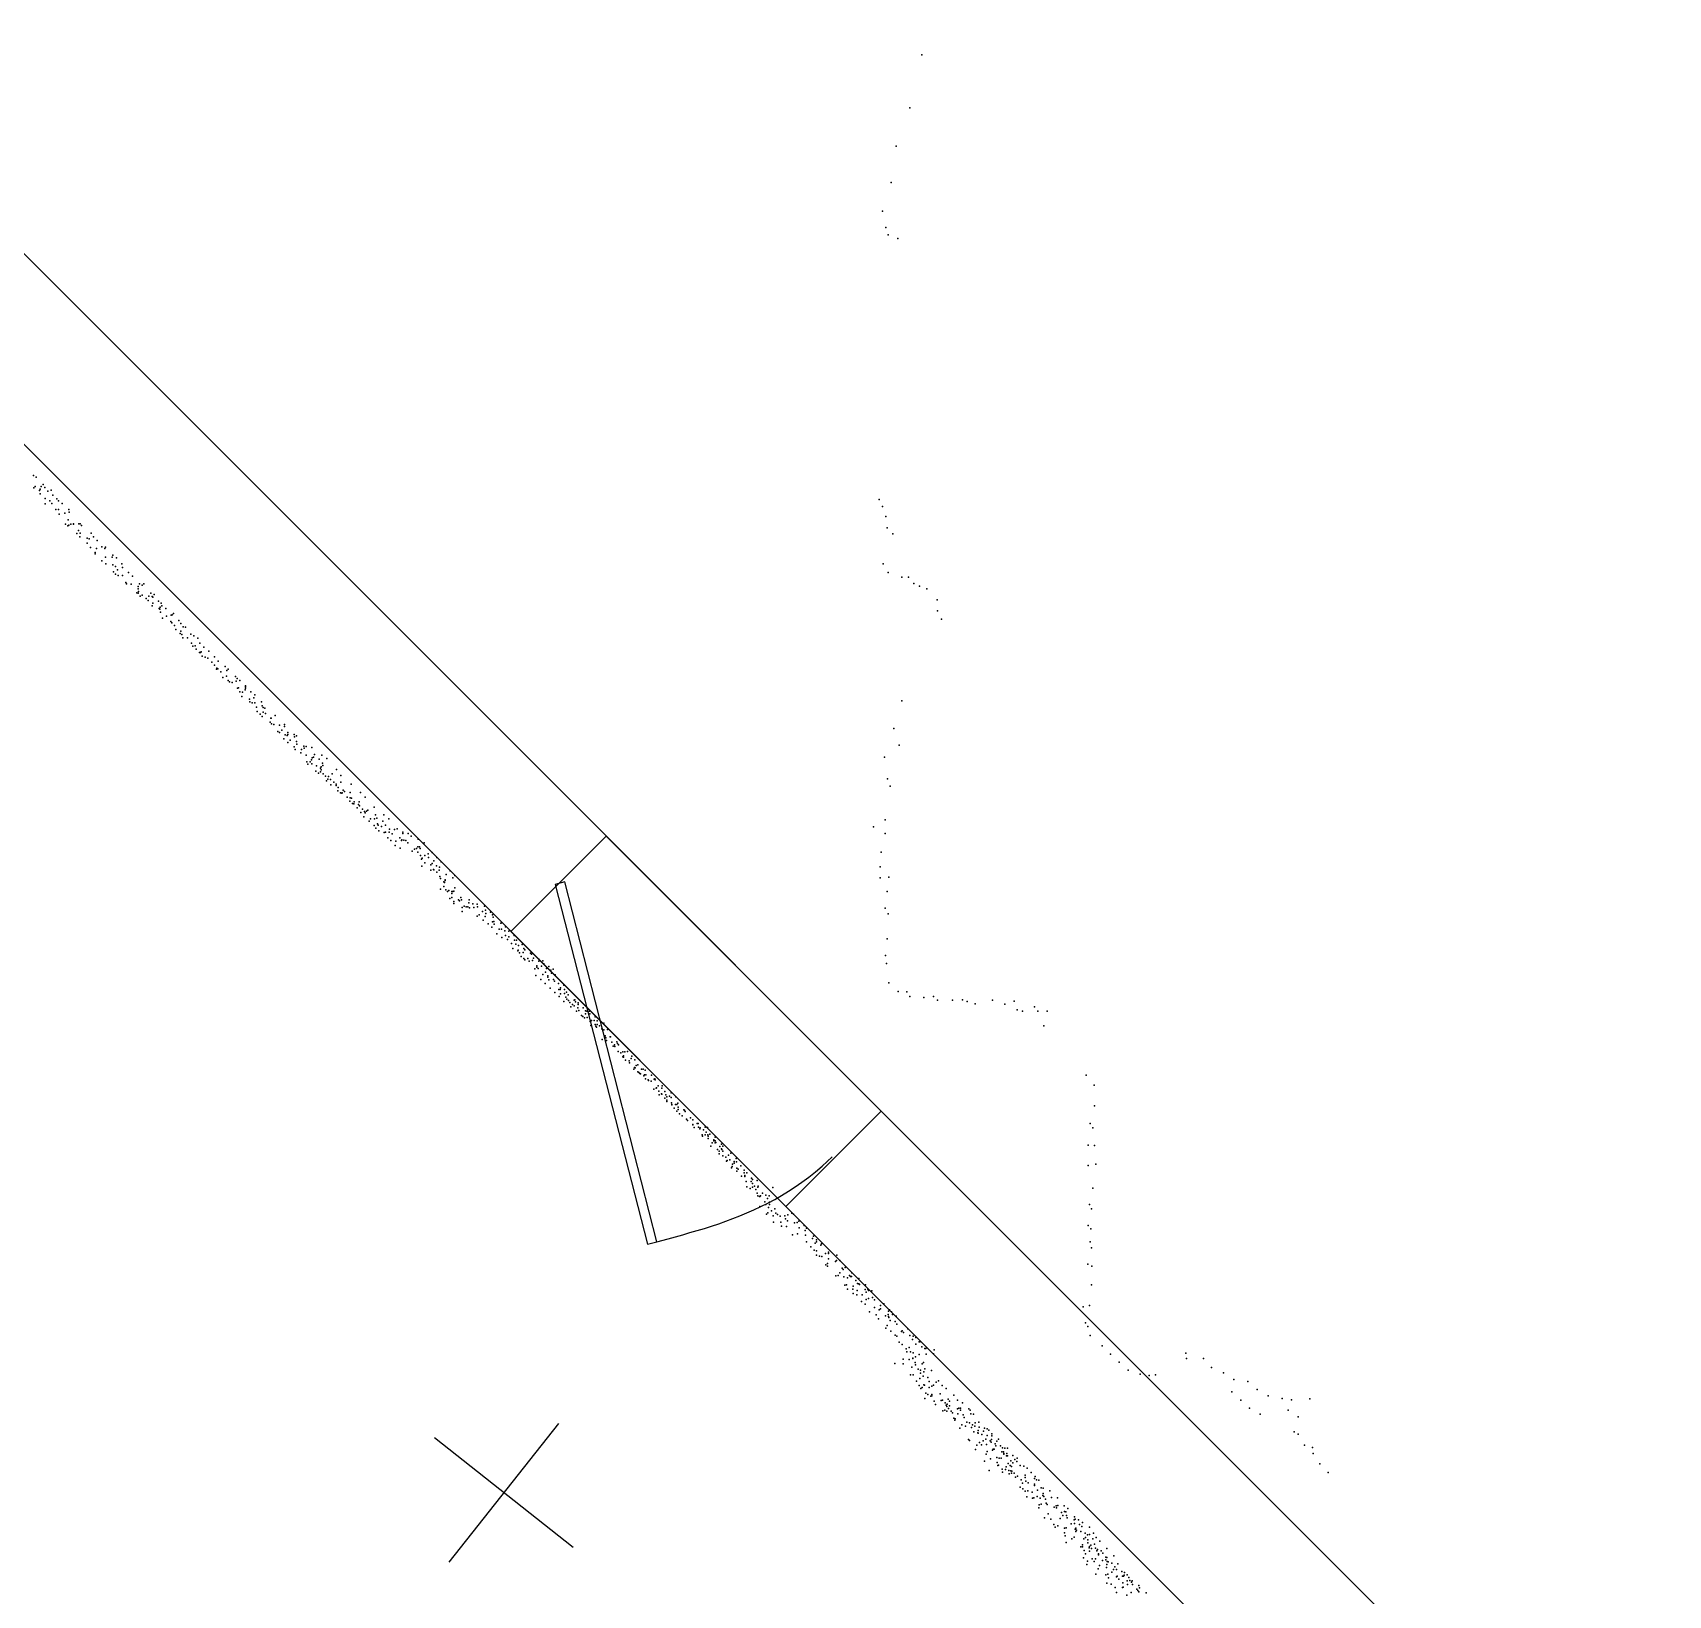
# Model space of a CAD drawing. Header units: millimetres. Extents: x -23456 to 7110, y -22489 to 15514.
# Drawn here: x -2228 to 1472, y 1554 to 5089 of the extents above; entities that cross this region are included whole.
import ezdxf

# ---------------------------------------------------------------- set-up
doc = ezdxf.new("R2010")
doc.units = ezdxf.units.MM
for name, color, linetype in [('DOORS', 7, 'Continuous'), ('P', 9, 'Continuous'), ('PANOS', 10, 'Continuous'), ('ROOMS', 1, 'Continuous'), ('WALLS', 3, 'Continuous')]:
    doc.layers.add(name, color=color, linetype=linetype)

# ---------------------------------------------------------------- blocks, each defined once
blk = doc.blocks.new('1-Standard_3C')
for points in [[(-403.982, 5.64828), (253.382, 394.931), (263.573, 377.722), (-393.791, -11.5606), (-403.982, 5.64828)], [(263.573, 377.722), (275.367, 357.142), (283.15, 343.495), (290.844, 329.879), (298.429, 316.269), (305.882, 302.642), (313.184, 288.973), (320.313, 275.239), (327.249, 261.416), (333.971, 247.479), (340.456, 233.405), (346.686, 219.17), (352.638, 204.75), (358.291, 190.121), (363.626, 175.258), (368.62, 160.139), (373.253, 144.738), (377.503, 129.032), (381.351, 112.998), (384.774, 96.6102), (387.752, 79.8457), (390.265, 62.6802), (392.29, 45.0899), (393.807, 27.0508), (395.085, -0.90191)]]:
    blk.add_lwpolyline(points)

msp = doc.modelspace()

# ---------------------------------------------------------------- linework, layer by layer
at = {"layer": 'DOORS'}
msp.add_lwpolyline([(-524.1, 2433.1), (-1146.3, 3055.4), (-930.7, 3271.1), (-308.4, 2648.8), (-524.1, 2433.1)], dxfattribs=at)
at = {"layer": 'P'}
for p in [(-217, 5039), (-244, 4919), (-275, 4832), (-286, 4750), (-306, 4685), (-298, 4648), (-293, 4632), (-271, 4623), (-2227, 4087), (-2221, 4083), (-2226, 4059), (-2223, 4062), (-2213, 4053), (-2212, 4056), (-2212, 4046), (-2209, 4062), (-2205, 4067), (-2201, 4060), (-2200, 4035), (-2194, 4052), (-2187, 4054), (-2183, 4043), (-2174, 4034), (-2200, 4023), (-2190, 4030), (-2185, 4024), (-2176, 4010), (-2170, 4030), (-2170, 4010), (-2169, 4000), (-2162, 4024), (-2156, 4002), (-2147, 4010), (-2146, 4004), (-313, 4033), (-306, 4017), (-2154, 3977), (-2149, 3973), (-2148, 3987), (-2147, 3975), (-2142, 3977), (-2136, 3978), (-2136, 3977), (-2125, 3963), (-2124, 3978), (-2121, 3978), (-2118, 3974), (-298, 3994), (-295, 3969), (-2129, 3956), (-2122, 3948), (-2121, 3957), (-2105, 3945), (-2105, 3934), (-2101, 3944), (-2098, 3924), (-2096, 3957), (-2091, 3948), (-2083, 3940), (-2072, 3926), (-2064, 3925), (-282, 3955), (-2087, 3913), (-2087, 3910), (-2084, 3922), (-2072, 3894), (-2065, 3922), (-2064, 3902), (-2063, 3887), (-2049, 3902), (-2047, 3907), (-2039, 3901), (-2027, 3887), (-304, 3887), (-2047, 3885), (-2046, 3869), (-2041, 3881), (-2041, 3864), (-2037, 3874), (-2035, 3861), (-2025, 3879), (-2025, 3861), (-2012, 3868), (-2003, 3859), (-293, 3868), (-262, 3857), (-247, 3857), (-2018, 3845), (-2016, 3842), (-2006, 3841), (-1993, 3822), (-1990, 3836), (-1990, 3831), (-1990, 3821), (-1989, 3825), (-1987, 3842), (-1985, 3814), (-1981, 3839), (-1981, 3816), (-1977, 3842), (-1966, 3814), (-1961, 3821), (-1958, 3813), (-1957, 3812), (-1954, 3818), (-235, 3843), (-222, 3837), (-205, 3831), (-1972, 3809), (-1967, 3804), (-1958, 3792), (-1957, 3798), (-1944, 3803), (-1942, 3786), (-1941, 3785), (-1940, 3789), (-1939, 3778), (-1938, 3798), (-1936, 3792), (-1927, 3786), (-1910, 3775), (-182, 3806), (-181, 3781), (-1935, 3764), (-1926, 3769), (-1916, 3757), (-1915, 3771), (-1914, 3754), (-1913, 3772), (-1908, 3748), (-1905, 3739), (-1898, 3759), (-1893, 3752), (-1888, 3745), (-1883, 3744), (-172, 3762), (-1895, 3730), (-1893, 3735), (-1891, 3727), (-1889, 3720), (-1878, 3720), (-1871, 3728), (-1869, 3708), (-1866, 3701), (-1864, 3724), (-1861, 3702), (-1855, 3719), (-1850, 3708), (-1859, 3694), (-1851, 3687), (-1849, 3687), (-1847, 3688), (-1845, 3678), (-1841, 3699), (-1838, 3676), (-1832, 3674), (-1830, 3690), (-1823, 3665), (-1817, 3677), (-1809, 3667), (-1817, 3658), (-1813, 3649), (-1812, 3651), (-1810, 3650), (-1803, 3643), (-1798, 3630), (-1793, 3655), (-1790, 3633), (-1789, 3646), (-1786, 3649), (-1770, 3632), (-1766, 3628), (-1786, 3623), (-1783, 3620), (-1777, 3619), (-1768, 3622), (-1765, 3606), (-1763, 3607), (-1760, 3623), (-1760, 3598), (-1754, 3597), (-1748, 3602), (-1747, 3611), (-1747, 3609), (-1747, 3606), (-1735, 3598), (-1726, 3591), (-1755, 3587), (-1738, 3581), (-1737, 3575), (-1732, 3573), (-1728, 3584), (-1726, 3573), (-1722, 3563), (-1721, 3553), (-1711, 3575), (-1709, 3566), (-1707, 3562), (-1703, 3561), (-262, 3577), (-1714, 3547), (-1709, 3542), (-1707, 3552), (-1702, 3549), (-1691, 3529), (-1690, 3538), (-1689, 3538), (-1688, 3525), (-1683, 3524), (-1680, 3544), (-1670, 3522), (-1659, 3524), (-1659, 3519), (-1674, 3508), (-1670, 3506), (-1665, 3511), (-1660, 3491), (-1657, 3500), (-1653, 3499), (-1651, 3506), (-1651, 3501), (-1651, 3483), (-1646, 3488), (-1637, 3501), (-1636, 3496), (-1632, 3498), (-1632, 3485), (-1631, 3479), (-280, 3515), (-1637, 3473), (-1635, 3467), (-1622, 3460), (-1620, 3467), (-1615, 3475), (-1614, 3470), (-1610, 3474), (-1610, 3454), (-1598, 3444), (-1597, 3472), (-1596, 3448), (-1593, 3450), (-1591, 3456), (-1580, 3445), (-1574, 3454), (-1563, 3447), (-301, 3450), (-268, 3477), (-1608, 3439), (-1606, 3434), (-1601, 3439), (-1597, 3435), (-1588, 3418), (-1586, 3430), (-1582, 3414), (-1577, 3425), (-1577, 3417), (-1576, 3428), (-1576, 3421), (-1573, 3436), (-1572, 3431), (-1571, 3412), (-1566, 3407), (-1559, 3406), (-1551, 3412), (-1541, 3422), (-1531, 3408), (-1564, 3396), (-1561, 3400), (-1555, 3399), (-1554, 3387), (-1547, 3393), (-1542, 3389), (-1542, 3386), (-1538, 3374), (-1537, 3381), (-1532, 3369), (-1531, 3393), (-1529, 3368), (-1528, 3369), (-1526, 3375), (-1523, 3372), (-1510, 3370), (-1508, 3389), (-1487, 3370), (-294, 3401), (-288, 3384), (-1517, 3359), (-1511, 3350), (-1510, 3358), (-1507, 3357), (-1505, 3345), (-1502, 3344), (-1501, 3349), (-1494, 3335), (-1491, 3343), (-1490, 3349), (-1489, 3340), (-1482, 3332), (-1476, 3359), (-1456, 3337), (-1486, 3325), (-1479, 3315), (-1478, 3327), (-1476, 3324), (-1473, 3328), (-1470, 3330), (-1467, 3305), (-1464, 3310), (-1456, 3295), (-1455, 3310), (-1453, 3319), (-1450, 3312), (-1448, 3299), (-1447, 3296), (-1436, 3305), (-1434, 3319), (-1430, 3296), (-1423, 3310), (-300, 3308), (-1452, 3289), (-1445, 3283), (-1439, 3293), (-1433, 3279), (-1430, 3280), (-1425, 3267), (-1422, 3280), (-1421, 3287), (-1418, 3261), (-1415, 3276), (-1410, 3286), (-1407, 3260), (-1404, 3288), (-1398, 3267), (-1394, 3261), (-1393, 3263), (-1391, 3280), (-1391, 3277), (-1389, 3262), (-1384, 3261), (-1379, 3277), (-1372, 3271), (-1356, 3264), (-326, 3292), (-300, 3277), (-1408, 3250), (-1397, 3244), (-1380, 3256), (-1370, 3237), (-1365, 3242), (-1360, 3243), (-1357, 3247), (-1357, 3235), (-1353, 3247), (-1352, 3243), (-1351, 3227), (-1347, 3221), (-1343, 3256), (-1341, 3227), (-1334, 3231), (-1333, 3223), (-1325, 3234), (-1314, 3223), (-309, 3235), (-1349, 3219), (-1348, 3203), (-1341, 3211), (-1328, 3206), (-1328, 3194), (-1325, 3209), (-1322, 3196), (-1321, 3215), (-1321, 3195), (-1315, 3204), (-1314, 3190), (-1309, 3194), (-1308, 3201), (-1304, 3213), (-1293, 3184), (-1284, 3193), (-311, 3202), (-1307, 3180), (-1306, 3175), (-1306, 3151), (-1298, 3168), (-1298, 3157), (-1297, 3166), (-1295, 3172), (-1295, 3171), (-1294, 3150), (-1290, 3146), (-1287, 3148), (-1280, 3146), (-1278, 3177), (-1278, 3146), (-1276, 3147), (-1273, 3182), (-1273, 3154), (-311, 3177), (-295, 3146), (-291, 3178), (-1285, 3130), (-1280, 3141), (-1280, 3132), (-1276, 3123), (-1276, 3119), (-1265, 3127), (-1263, 3125), (-1260, 3132), (-1258, 3127), (-1257, 3110), (-1252, 3113), (-1248, 3111), (-1244, 3111), (-1242, 3120), (-1241, 3127), (-1240, 3109), (-1233, 3118), (-1230, 3110), (-1223, 3117), (-1222, 3111), (-1206, 3113), (-1257, 3101), (-1223, 3090), (-1218, 3093), (-1211, 3101), (-1209, 3081), (-1205, 3089), (-1204, 3104), (-1203, 3096), (-1198, 3073), (-1193, 3099), (-1188, 3093), (-1188, 3077), (-1187, 3088), (-1185, 3078), (-1184, 3072), (-1169, 3074), (-1168, 3075), (-300, 3108), (-293, 3095), (-1190, 3065), (-1178, 3050), (-1173, 3061), (-1168, 3061), (-1168, 3061), (-1167, 3042), (-1160, 3057), (-1159, 3066), (-1159, 3046), (-1154, 3037), (-1151, 3056), (-1151, 3043), (-1139, 3046), (-1138, 3036), (-1134, 3036), (-295, 3039), (-1145, 3028), (-1142, 3017), (-1135, 3027), (-1131, 3012), (-1130, 3013), (-1129, 3024), (-1127, 3007), (-1123, 2999), (-1121, 3026), (-1119, 3008), (-1117, 3017), (-1115, 3014), (-1102, 3006), (-1100, 3004), (-299, 3001), (-1117, 2994), (-1115, 2991), (-1108, 2994), (-1105, 2988), (-1098, 2990), (-1095, 2995), (-1092, 2971), (-1088, 2978), (-1088, 2975), (-1085, 2972), (-1083, 2993), (-1083, 2988), (-1077, 2977), (-1074, 2989), (-1072, 2982), (-1068, 2963), (-1066, 2972), (-1061, 2976), (-1056, 2968), (-1055, 2961), (-1051, 2970), (-297, 2983), (-1090, 2956), (-1079, 2947), (-1074, 2958), (-1069, 2938), (-1063, 2955), (-1063, 2952), (-1061, 2946), (-1058, 2927), (-1050, 2947), (-1048, 2943), (-1046, 2957), (-1039, 2938), (-1038, 2924), (-1035, 2924), (-1034, 2928), (-1027, 2934), (-1025, 2924), (-291, 2939), (-1047, 2917), (-1037, 2908), (-1034, 2914), (-1027, 2897), (-1025, 2915), (-1022, 2907), (-1021, 2918), (-1020, 2902), (-1017, 2912), (-1016, 2899), (-1013, 2895), (-1007, 2890), (-1003, 2900), (-1003, 2887), (-1002, 2901), (-1000, 2896), (-994, 2894), (-994, 2890), (-270, 2920), (-251, 2919), (-244, 2908), (-212, 2906), (-190, 2908), (-181, 2900), (-147, 2900), (-125, 2901), (-114, 2897), (-96, 2892), (-57, 2900), (-29, 2891), (-8, 2898), (-1011, 2885), (-998, 2875), (-995, 2883), (-993, 2877), (-987, 2865), (-984, 2863), (-983, 2883), (-980, 2860), (-978, 2876), (-978, 2869), (-975, 2875), (-974, 2861), (-969, 2875), (-968, 2869), (-967, 2852), (-964, 2854), (-958, 2854), (-956, 2862), (-951, 2853), (-1, 2878), (11, 2875), (38, 2885), (46, 2875), (67, 2875), (-966, 2843), (-956, 2845), (-954, 2841), (-953, 2839), (-951, 2845), (-946, 2842), (-941, 2835), (-940, 2835), (-936, 2848), (-936, 2833), (-934, 2817), (-933, 2819), (-932, 2815), (-928, 2834), (-922, 2817), (-921, 2817), (59, 2842), (-940, 2811), (-930, 2809), (-918, 2805), (-915, 2796), (-912, 2799), (-911, 2795), (-907, 2806), (-905, 2802), (-904, 2784), (-903, 2799), (-898, 2781), (-893, 2783), (-889, 2783), (-883, 2784), (-893, 2772), (-892, 2774), (-892, 2771), (-887, 2764), (-879, 2763), (-878, 2758), (-874, 2768), (-873, 2773), (-868, 2744), (-867, 2748), (-866, 2765), (-865, 2747), (-863, 2752), (-859, 2754), (-851, 2744), (-847, 2744), (-843, 2742), (-859, 2738), (-857, 2736), (-855, 2734), (-853, 2733), (-846, 2729), (-844, 2731), (-842, 2722), (-841, 2731), (-836, 2720), (-835, 2718), (-829, 2717), (-828, 2730), (-822, 2721), (-821, 2722), (-820, 2720), (-817, 2702), (-813, 2706), (-804, 2706), (155, 2730), (173, 2708), (-823, 2699), (-818, 2701), (-812, 2694), (-811, 2686), (-806, 2688), (-805, 2701), (-805, 2687), (-798, 2693), (-798, 2678), (-796, 2686), (-794, 2681), (-794, 2674), (-794, 2671), (-788, 2683), (-784, 2690), (-784, 2680), (-783, 2668), (-773, 2681), (-769, 2667), (-782, 2664), (-782, 2663), (-777, 2656), (-774, 2664), (-771, 2664), (-771, 2649), (-768, 2658), (-768, 2653), (-765, 2643), (-759, 2638), (-755, 2652), (-754, 2651), (-752, 2648), (-749, 2631), (-747, 2628), (-740, 2634), (-735, 2629), (174, 2661), (-735, 2619), (-735, 2618), (-732, 2612), (-725, 2621), (-723, 2621), (-722, 2613), (-719, 2609), (-718, 2611), (-714, 2595), (-713, 2592), (-711, 2607), (-707, 2613), (-707, 2595), (-705, 2601), (-702, 2612), (-701, 2595), (-700, 2592), (-696, 2597), (164, 2621), (170, 2611), (-700, 2587), (-694, 2570), (-691, 2577), (-687, 2584), (-687, 2582), (-684, 2590), (-684, 2582), (-684, 2577), (-683, 2578), (-679, 2562), (-675, 2558), (-674, 2569), (-670, 2574), (-670, 2564), (-669, 2562), (-667, 2570), (-667, 2558), (-649, 2554), (160, 2572), (174, 2571), (-675, 2552), (-667, 2548), (-660, 2545), (-659, 2536), (-657, 2537), (-654, 2549), (-651, 2539), (-647, 2521), (-646, 2524), (-645, 2529), (-641, 2535), (-641, 2531), (-637, 2542), (-636, 2534), (-635, 2520), (-632, 2518), (-626, 2525), (160, 2526), (177, 2529), (-635, 2513), (-625, 2502), (-619, 2515), (-619, 2509), (-617, 2503), (-617, 2501), (-614, 2490), (-613, 2509), (-603, 2490), (-602, 2497), (-600, 2494), (-600, 2485), (-589, 2492), (-613, 2478), (-605, 2474), (-600, 2477), (-595, 2479), (-592, 2472), (-589, 2463), (-588, 2477), (-588, 2457), (-587, 2479), (-584, 2456), (-583, 2456), (-582, 2457), (-577, 2463), (-572, 2444), (-570, 2459), (-566, 2451), (-562, 2457), (-561, 2443), (-554, 2476), (170, 2475), (-583, 2433), (-570, 2438), (-568, 2416), (-565, 2419), (-564, 2431), (-562, 2442), (-561, 2438), (-557, 2423), (-553, 2412), (-549, 2428), (-547, 2418), (-543, 2415), (-537, 2411), (-527, 2412), (-520, 2414), (-511, 2418), (-507, 2416), (163, 2438), (167, 2428), (-552, 2398), (-536, 2398), (-534, 2389), (-525, 2405), (-523, 2388), (-521, 2401), (-509, 2369), (-505, 2396), (-499, 2397), (-498, 2371), (-495, 2400), (-494, 2385), (-483, 2390), (-481, 2379), (-478, 2384), (160, 2390), (166, 2383), (-480, 2368), (-478, 2353), (-468, 2342), (-464, 2361), (-462, 2366), (-460, 2334), (-458, 2350), (-455, 2358), (-455, 2353), (-455, 2333), (-445, 2346), (-444, 2349), (164, 2353), (167, 2340), (-455, 2323), (-448, 2321), (-443, 2320), (-435, 2327), (-434, 2301), (-430, 2304), (-430, 2298), (-428, 2330), (-428, 2327), (-428, 2315), (-412, 2309), (-410, 2311), (-409, 2323), (-402, 2311), (-390, 2295), (159, 2303), (168, 2298), (-411, 2276), (-406, 2277), (-402, 2283), (-397, 2294), (-395, 2291), (-393, 2274), (-385, 2272), (-380, 2277), (-378, 2275), (-376, 2275), (-375, 2283), (-366, 2266), (-362, 2259), (-359, 2270), (-359, 2258), (-391, 2255), (-387, 2256), (-385, 2246), (-373, 2246), (-372, 2253), (-372, 2236), (-364, 2233), (-363, 2243), (-358, 2257), (-352, 2233), (-345, 2245), (-344, 2256), (-343, 2239), (-343, 2223), (-339, 2246), (-337, 2243), (-337, 2225), (-330, 2242), (-328, 2227), (-324, 2222), (167, 2256), (-353, 2218), (-345, 2212), (-335, 2195), (-324, 2205), (-320, 2188), (-313, 2199), (-310, 2209), (-310, 2202), (-303, 2213), (-299, 2186), (-293, 2189), (-292, 2196), (-292, 2184), (-290, 2199), (-285, 2195), (-283, 2189), (-275, 2185), (148, 2206), (163, 2209), (-315, 2179), (-298, 2158), (-295, 2164), (-291, 2182), (-288, 2175), (-287, 2151), (-277, 2173), (-273, 2167), (-263, 2150), (-261, 2152), (-258, 2148), (-248, 2156), (154, 2170), (159, 2162), (-277, 2142), (-273, 2140), (-268, 2126), (-261, 2121), (-252, 2111), (-245, 2114), (-244, 2141), (-238, 2132), (-236, 2140), (-230, 2137), (-230, 2122), (-223, 2127), (-221, 2127), (-217, 2116), (-210, 2112), (-208, 2112), (164, 2141), (191, 2118), (-278, 2078), (-259, 2088), (-259, 2077), (-251, 2104), (-245, 2087), (-242, 2104), (-237, 2090), (-237, 2089), (-236, 2102), (-232, 2080), (-231, 2093), (-231, 2075), (-223, 2098), (-216, 2077), (-213, 2080), (-207, 2099), (-190, 2100), (-189, 2109), (210, 2099), (230, 2081), (381, 2101), (382, 2089), (421, 2089), (-242, 2052), (-239, 2070), (-236, 2052), (-229, 2038), (-225, 2065), (-221, 2044), (-220, 2063), (-220, 2056), (-214, 2049), (-212, 2059), (-210, 2066), (-203, 2046), (-200, 2037), (-195, 2062), (-184, 2036), (-179, 2039), (250, 2063), (277, 2054), (298, 2051), (312, 2052), (439, 2069), (466, 2057), (489, 2042), (521, 2037), (-223, 2028), (-219, 2021), (-216, 2024), (-212, 2030), (-211, 2029), (-210, 1999), (-208, 2011), (-203, 2008), (-200, 2024), (-196, 2004), (-194, 2027), (-194, 2008), (-194, 2005), (-190, 2029), (-175, 2009), (-171, 2028), (-162, 2021), (-144, 2006), (485, 2014), (542, 2019), (567, 2005), (599, 1999), (-189, 1993), (-186, 1985), (-173, 1994), (-170, 1995), (-169, 1971), (-165, 1972), (-164, 1989), (-162, 1984), (-160, 1981), (-160, 1970), (-159, 1986), (-157, 1997), (-156, 1976), (-154, 1993), (-154, 1982), (-150, 1970), (-147, 1966), (-136, 1995), (-136, 1975), (-135, 1964), (-133, 1977), (-129, 1977), (-129, 1972), (-125, 1989), (-123, 1962), (-110, 1975), (-107, 1972), (-106, 1964), (-100, 1963), (505, 1995), (525, 1977), (549, 1963), (612, 1972), (620, 1996), (661, 1998), (-144, 1954), (-142, 1950), (-141, 1953), (-131, 1932), (-126, 1939), (-121, 1956), (-118, 1936), (-115, 1945), (-109, 1944), (-104, 1933), (-102, 1939), (-97, 1936), (-96, 1944), (-89, 1926), (-88, 1945), (-87, 1934), (-77, 1925), (-75, 1932), (-69, 1930), (-65, 1927), (635, 1957), (-111, 1906), (-109, 1904), (-99, 1923), (-92, 1893), (-90, 1921), (-89, 1920), (-86, 1899), (-82, 1894), (-81, 1917), (-78, 1903), (-72, 1907), (-70, 1895), (-69, 1915), (-62, 1903), (-60, 1900), (-59, 1906), (-58, 1919), (-58, 1914), (-51, 1896), (-49, 1892), (-47, 1902), (-43, 1907), (-39, 1892), (626, 1923), (635, 1918), (649, 1893), (667, 1888), (-95, 1883), (-75, 1857), (-71, 1873), (-69, 1879), (-61, 1862), (-57, 1882), (-55, 1884), (-53, 1884), (-47, 1865), (-46, 1854), (-42, 1864), (-37, 1864), (-36, 1878), (-34, 1887), (-32, 1878), (-31, 1874), (-31, 1873), (-29, 1886), (-25, 1869), (-24, 1874), (-23, 1886), (-23, 1869), (-21, 1852), (-15, 1858), (-11, 1870), (-11, 1853), (-6, 1861), (-2, 1856), (-1, 1864), (669, 1874), (684, 1851), (-64, 1836), (-45, 1847), (-43, 1848), (-35, 1839), (-34, 1832), (-27, 1838), (-26, 1844), (-20, 1836), (-19, 1828), (-17, 1847), (-15, 1835), (-14, 1845), (-14, 1830), (-13, 1834), (-8, 1830), (-5, 1821), (0, 1823), (6, 1847), (8, 1815), (14, 1846), (17, 1825), (17, 1820), (22, 1841), (31, 1831), (38, 1818), (40, 1822), (43, 1815), (48, 1814), (703, 1831), (6, 1798), (11, 1807), (12, 1794), (17, 1789), (19, 1812), (23, 1790), (24, 1808), (33, 1787), (38, 1805), (38, 1802), (44, 1777), (45, 1791), (53, 1797), (57, 1779), (58, 1796), (58, 1784), (59, 1777), (73, 1790), (21, 1776), (34, 1773), (37, 1774), (48, 1751), (49, 1758), (51, 1773), (53, 1760), (63, 1771), (65, 1762), (67, 1759), (77, 1775), (83, 1753), (87, 1756), (88, 1751), (90, 1774), (91, 1757), (99, 1741), (105, 1756), (106, 1743), (109, 1742), (114, 1750), (61, 1729), (69, 1738), (75, 1726), (82, 1714), (85, 1708), (91, 1711), (96, 1727), (102, 1734), (106, 1705), (110, 1706), (111, 1734), (112, 1729), (121, 1715), (128, 1724), (129, 1731), (129, 1716), (130, 1726), (130, 1703), (132, 1705), (138, 1724), (140, 1714), (145, 1709), (147, 1718), (163, 1708), (106, 1695), (108, 1688), (110, 1673), (123, 1681), (128, 1685), (132, 1698), (133, 1701), (143, 1698), (147, 1668), (150, 1681), (153, 1694), (154, 1684), (158, 1690), (159, 1679), (159, 1672), (163, 1691), (166, 1667), (170, 1681), (172, 1694), (174, 1669), (178, 1684), (186, 1676), (143, 1663), (147, 1663), (149, 1638), (151, 1655), (154, 1647), (158, 1631), (162, 1661), (163, 1664), (163, 1653), (167, 1659), (169, 1636), (173, 1630), (176, 1660), (176, 1636), (179, 1654), (181, 1657), (183, 1647), (183, 1645), (189, 1654), (192, 1632), (193, 1649), (200, 1640), (200, 1634), (202, 1659), (202, 1639), (203, 1630), (205, 1629), (218, 1643), (218, 1643), (157, 1623), (177, 1601), (182, 1613), (185, 1621), (200, 1600), (201, 1616), (202, 1623), (204, 1601), (206, 1593), (213, 1626), (213, 1606), (217, 1612), (220, 1618), (224, 1612), (224, 1595), (225, 1597), (227, 1625), (236, 1607), (237, 1597), (240, 1597), (241, 1599), (242, 1605), (248, 1600), (252, 1594), (202, 1581), (212, 1579), (221, 1571), (224, 1560), (229, 1590), (237, 1571), (238, 1582), (239, 1572), (248, 1586), (249, 1578), (254, 1587), (257, 1560), (258, 1583), (259, 1586), (260, 1578), (270, 1567), (272, 1564), (274, 1576), (274, 1561), (276, 1570), (291, 1559), (247, 1554)]:
    msp.add_point(p, dxfattribs=at)
at = {"layer": 'PANOS'}
for points in [[(-1286.4, 1628.5), (-1038.3, 1942.3)], [(-1005.5, 1661.4), (-1319.3, 1909.5)]]:
    msp.add_lwpolyline(points, dxfattribs=at)
at = {"layer": 'ROOMS'}
msp.add_lwpolyline([(-2095, -34.9), (-118.7, -34.9), (-118.7, -32.4), (140.5, -32.4), (1041, 868), (-2748.6, 4657.6), (-4051.1, 3355.2), (-4172.1, 3355.2), (-4172.1, 1632.8), (-2630, 1632.8), (-2284.8, 1287.6), (-2320.1, 1252.2), (-2095, 1027.1), (-2095, -34.9)], close=True, dxfattribs=at)
at = {"layer": 'WALLS'}
msp.add_lwpolyline([(1041, 868), (-2748.6, 4657.6), (-2748.6, 4873.3), (-2748.6, 5089), (1472.3, 868), (1256.7, 868), (1041, 868)], dxfattribs=at)

# ---------------------------------------------------------------- block references
at = {"layer": 'DOORS', "xscale": -1.1, "yscale": 1.1, "rotation": 135}
msp.add_blockref('1-Standard_3C', (-727.4, 2852.1), dxfattribs=at)

doc.saveas('drawing.dxf')
